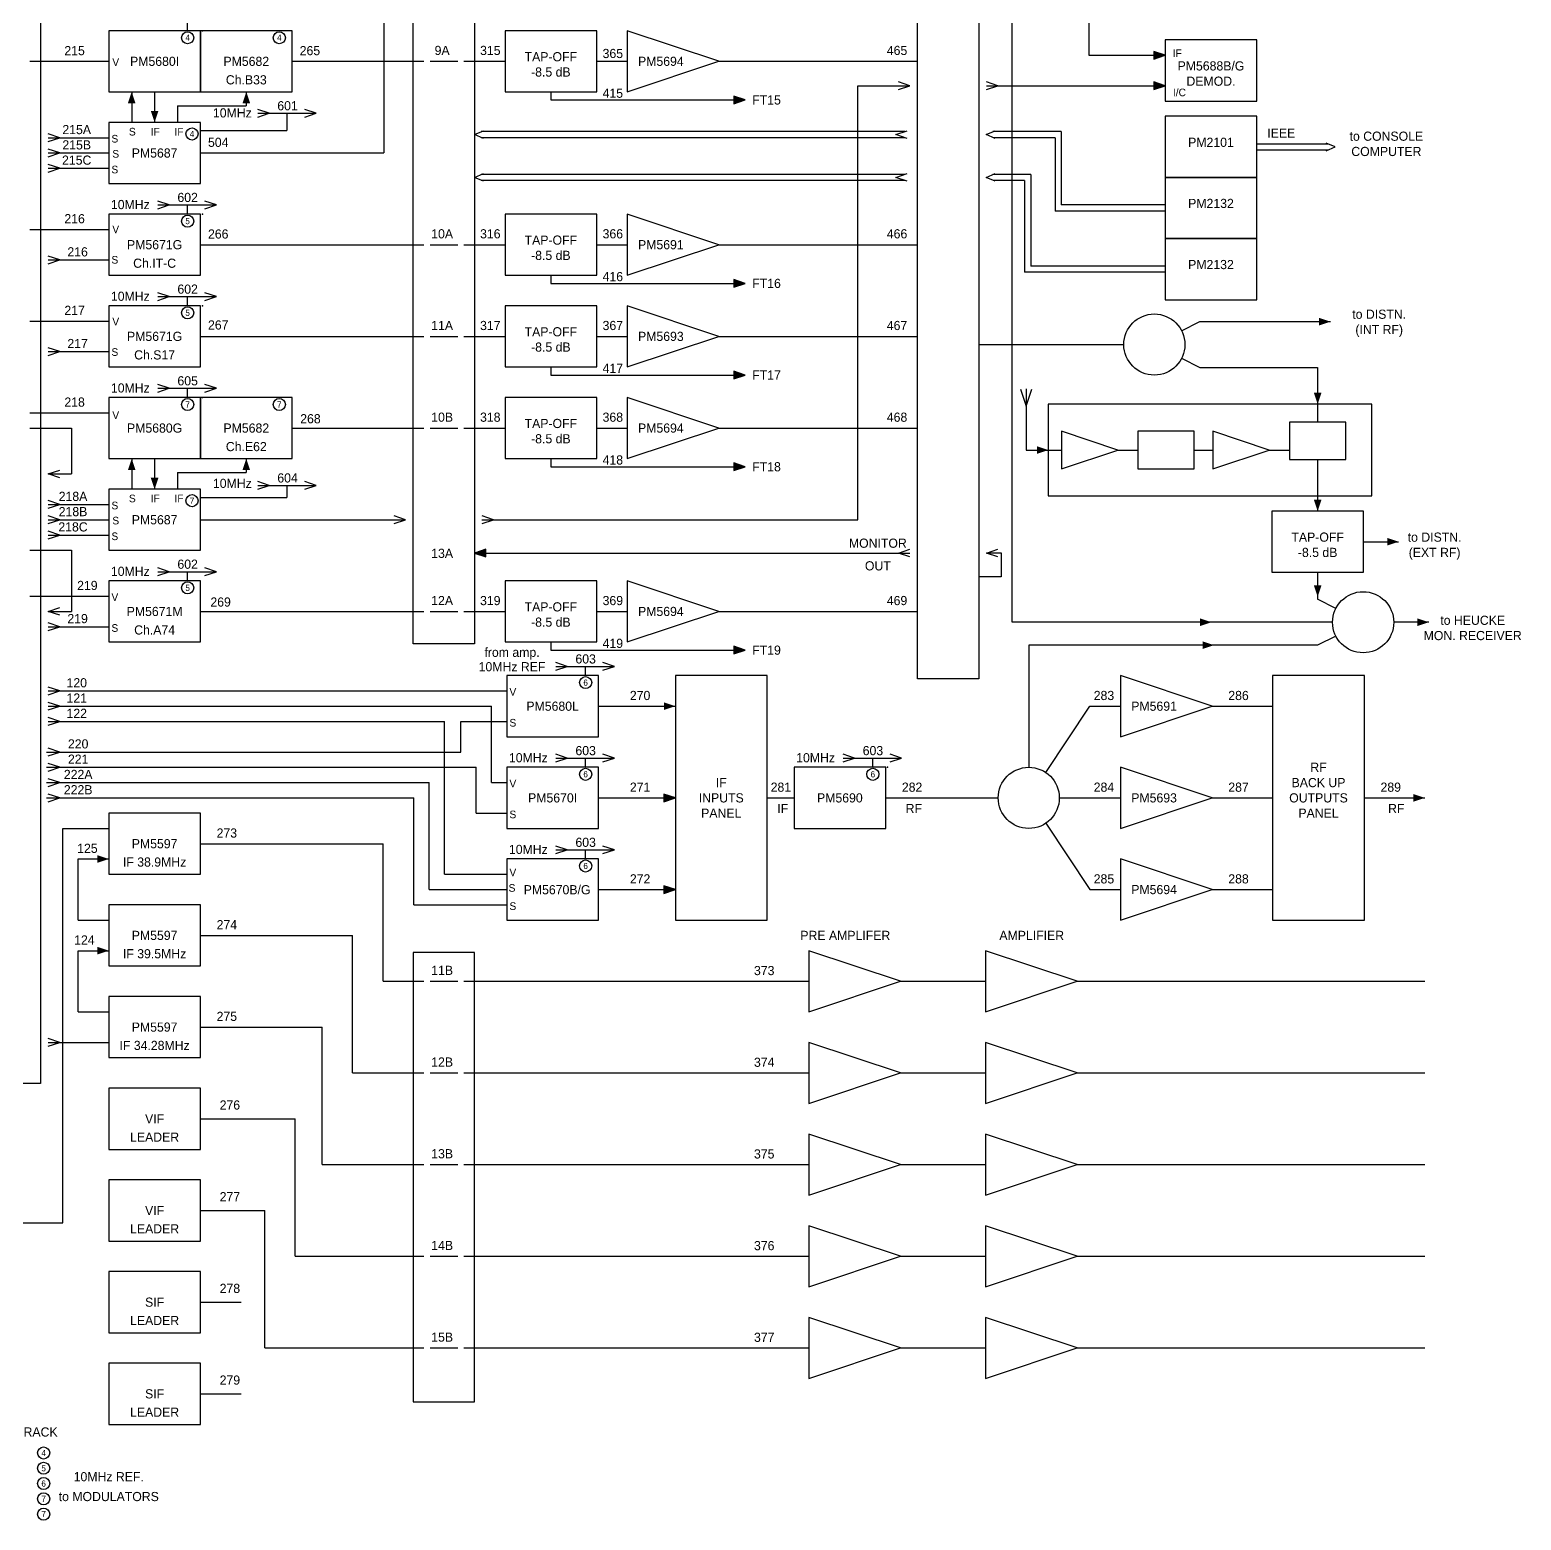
# Model space of a CAD drawing. Extents: x 20 to 823, y 22 to 1154.
# Drawn here: x 334.9 to 822.9, y 22.3 to 510 of the extents above; entities that cross this region are included whole.
import ezdxf
from ezdxf.enums import TextEntityAlignment as Align

# ---------------------------------------------------------------- set-up
doc = ezdxf.new("R2010")
doc.units = 0
for name, color, linetype in [('BLOKKE', 6, 'CONTINUOUS'), ('KABEL-NUMMER', 4, 'CONTINUOUS'), ('TEKST', 7, 'CONTINUOUS'), ('WIRING', 5, 'CONTINUOUS')]:
    doc.layers.add(name, color=color, linetype=linetype)

msp = doc.modelspace()

# ---------------------------------------------------------------- linework, layer by layer
at = {"layer": 'BLOKKE', "color": 0}
for points in [[(318.42, 1114.18), (338.42, 1114.18), (338.42, 165.16), (318.42, 165.16)], [(460.42, 1115.3), (480.42, 1115.3), (480.42, 309.06), (460.42, 309.06)], [(625.42, 1115.3), (645.42, 1115.3), (645.42, 297.66), (625.42, 297.66)], [(360.77, 489.66), (390.77, 489.66), (390.77, 509.66), (360.77, 509.66)], [(390.77, 489.66), (420.77, 489.66), (420.77, 509.66), (390.77, 509.66)], [(490.42, 489.66), (520.42, 489.66), (520.42, 509.66), (490.42, 509.66)], [(530.42, 509.66), (530.42, 489.66), (560.42, 499.66)], [(706.42, 486.66), (736.42, 486.66), (736.42, 506.66), (706.42, 506.66)], [(360.77, 459.66), (390.77, 459.66), (390.77, 479.66), (360.77, 479.66)], [(706.42, 461.66), (736.42, 461.66), (736.42, 481.66), (706.42, 481.66)], [(706.42, 441.66), (736.42, 441.66), (736.42, 461.66), (706.42, 461.66)], [(360.77, 429.66), (390.77, 429.66), (390.77, 449.66), (360.77, 449.66)], [(490.42, 429.66), (520.42, 429.66), (520.42, 449.66), (490.42, 449.66)], [(530.42, 449.66), (530.42, 429.66), (560.42, 439.66)], [(706.42, 421.66), (736.42, 421.66), (736.42, 441.66), (706.42, 441.66)], [(360.77, 399.66), (390.77, 399.66), (390.77, 419.66), (360.77, 419.66)], [(490.42, 399.66), (520.42, 399.66), (520.42, 419.66), (490.42, 419.66)], [(530.42, 419.66), (530.42, 399.66), (560.42, 409.66)], [(360.77, 369.66), (390.77, 369.66), (390.77, 389.66), (360.77, 389.66)], [(390.77, 369.66), (420.77, 369.66), (420.77, 389.66), (390.77, 389.66)], [(490.42, 369.66), (520.42, 369.66), (520.42, 389.66), (490.42, 389.66)], [(530.42, 389.66), (530.42, 369.66), (560.42, 379.66)], [(668.19, 387.47), (668.19, 357.47), (774, 357.47), (774, 387.47)], [(747.11, 369.32), (765.54, 369.32), (765.54, 381.61), (747.11, 381.61)], [(672.47, 378.61), (672.47, 366.32), (690.9, 372.47)], [(697.51, 366.32), (715.93, 366.32), (715.93, 378.61), (697.51, 378.61)], [(722.08, 378.61), (722.08, 366.32), (740.5, 372.47)], [(360.77, 339.66), (390.77, 339.66), (390.77, 359.66), (360.77, 359.66)], [(741.32, 332.47), (771.32, 332.47), (771.32, 352.47), (741.32, 352.47)], [(360.77, 309.66), (390.77, 309.66), (390.77, 329.66), (360.77, 329.66)], [(490.42, 309.66), (520.42, 309.66), (520.42, 329.66), (490.42, 329.66)], [(530.42, 329.66), (530.42, 309.66), (560.42, 319.66)], [(491, 278.66), (521, 278.66), (521, 298.66), (491, 298.66)], [(546.18, 218.66), (576.18, 218.66), (576.18, 298.66), (546.18, 298.66)], [(691.8, 298.66), (691.8, 278.66), (721.8, 288.66)], [(741.6, 218.66), (771.6, 218.66), (771.6, 298.66), (741.6, 298.66)], [(491, 248.66), (521, 248.66), (521, 268.66), (491, 268.66)], [(584.99, 248.66), (614.99, 248.66), (614.99, 268.66), (584.99, 268.66)], [(691.8, 268.66), (691.8, 248.66), (721.8, 258.66)], [(360.77, 233.66), (390.77, 233.66), (390.77, 253.66), (360.77, 253.66)], [(491, 218.66), (521, 218.66), (521, 238.66), (491, 238.66)], [(691.8, 238.66), (691.8, 218.66), (721.8, 228.66)], [(360.77, 203.66), (390.77, 203.66), (390.77, 223.66), (360.77, 223.66)], [(460.42, 61.06), (480.42, 61.06), (480.42, 208.06), (460.42, 208.06)], [(589.8, 208.66), (589.8, 188.66), (619.8, 198.66)], [(647.6, 208.66), (647.6, 188.66), (677.6, 198.66)], [(360.77, 173.66), (390.77, 173.66), (390.77, 193.66), (360.77, 193.66)], [(589.8, 178.66), (589.8, 158.66), (619.8, 168.66)], [(647.6, 178.66), (647.6, 158.66), (677.6, 168.66)], [(360.77, 143.66), (390.77, 143.66), (390.77, 163.66), (360.77, 163.66)], [(589.8, 148.66), (589.8, 128.66), (619.8, 138.66)], [(647.6, 148.66), (647.6, 128.66), (677.6, 138.66)], [(360.77, 113.66), (390.77, 113.66), (390.77, 133.66), (360.77, 133.66)], [(589.8, 118.66), (589.8, 98.66), (619.8, 108.66)], [(647.6, 118.66), (647.6, 98.66), (677.6, 108.66)], [(360.77, 83.66), (390.77, 83.66), (390.77, 103.66), (360.77, 103.66)], [(589.8, 88.66), (589.8, 68.66), (619.8, 78.66)], [(647.6, 88.66), (647.6, 68.66), (677.6, 78.66)], [(360.77, 53.66), (390.77, 53.66), (390.77, 73.66), (360.77, 73.66)]]:
    msp.add_lwpolyline(points, close=True, dxfattribs=at)
for centre in [(702.89, 406.98), (771.21, 316.12), (661.8, 258.66)]:
    msp.add_circle(centre, 10, dxfattribs=at)
msp.add_point((615.62, 268.66), dxfattribs=at)
at = {"layer": 'WIRING', "color": 0}
for p, q in [((656.42, 316.12), (656.42, 1057.66)), ((622.88, 491.66), (619.13, 492.91)), ((651.71, 491.66), (647.96, 492.91)), ((619.13, 490.41), (622.88, 491.66)), ((647.96, 490.41), (651.71, 491.66)), ((413.25, 482.66), (409.5, 483.91)), ((428.66, 482.66), (424.91, 483.91)), ((409.5, 481.41), (413.25, 482.66)), ((424.91, 481.41), (428.66, 482.66)), ((344.71, 474.66), (340.96, 475.91)), ((340.96, 473.41), (344.71, 474.66)), ((480.42, 475.66), (483.38, 476.91)), ((483.38, 474.41), (480.42, 475.66)), ((618.29, 475.66), (622.04, 476.91)), ((622.04, 474.41), (618.29, 475.66)), ((647.88, 475.66), (650.84, 476.91)), ((650.84, 474.41), (647.88, 475.66)), ((344.71, 469.66), (340.96, 470.91)), ((340.96, 468.41), (344.71, 469.66)), ((762.08, 471.67), (759.12, 472.92)), ((759.12, 470.42), (762.08, 471.67)), ((344.71, 464.66), (340.96, 465.91)), ((340.96, 463.41), (344.71, 464.66)), ((480.42, 461.66), (483.38, 462.91)), ((483.38, 460.41), (480.42, 461.66)), ((618.29, 461.66), (622.04, 462.91)), ((622.04, 460.41), (618.29, 461.66)), ((647.88, 461.66), (650.84, 462.91)), ((650.84, 460.41), (647.88, 461.66)), ((380.56, 452.66), (376.81, 453.91)), ((395.97, 452.66), (392.22, 453.91)), ((376.81, 451.41), (380.56, 452.66)), ((392.22, 451.41), (395.97, 452.66)), ((344.71, 434.66), (340.96, 435.91)), ((340.96, 433.41), (344.71, 434.66)), ((380.56, 422.66), (376.81, 423.91)), ((376.81, 421.41), (380.56, 422.66)), ((395.97, 422.66), (392.22, 423.91)), ((392.22, 421.41), (395.97, 422.66)), ((344.71, 404.66), (340.96, 405.91)), ((340.96, 403.41), (344.71, 404.66)), ((380.56, 392.66), (376.81, 393.91)), ((376.81, 391.41), (380.56, 392.66)), ((395.97, 392.66), (392.22, 393.91)), ((392.22, 391.41), (395.97, 392.66)), ((659.09, 392.41), (660.97, 386.78)), ((660.97, 386.78), (662.84, 392.41)), ((340.96, 364.66), (344.71, 365.91)), ((344.71, 363.41), (340.96, 364.66)), ((413.25, 360.89), (409.5, 362.14)), ((428.66, 360.89), (424.91, 362.14)), ((409.5, 359.64), (413.25, 360.89)), ((424.91, 359.64), (428.66, 360.89)), ((344.71, 354.66), (340.96, 355.91)), ((340.96, 353.41), (344.71, 354.66)), ((344.71, 349.66), (340.96, 350.91)), ((340.96, 348.41), (344.71, 349.66)), ((457.88, 349.66), (454.13, 350.91)), ((454.13, 348.41), (457.88, 349.66)), ((486.71, 349.66), (482.96, 350.91)), ((482.96, 348.41), (486.71, 349.66)), ((344.71, 344.66), (340.96, 345.91)), ((340.96, 343.41), (344.71, 344.66)), ((619.13, 338.75), (622.88, 340)), ((622.88, 337.5), (619.13, 338.75)), ((647.96, 338.75), (651.71, 340)), ((651.71, 337.5), (647.96, 338.75)), ((380.56, 332.66), (376.81, 333.91)), ((376.81, 331.41), (380.56, 332.66)), ((395.97, 332.66), (392.22, 333.91)), ((392.22, 331.41), (395.97, 332.66)), ((340.96, 319.66), (344.71, 320.91)), ((344.71, 318.41), (340.96, 319.66)), ((344.71, 314.66), (340.96, 315.91)), ((340.96, 313.41), (344.71, 314.66)), ((510.8, 301.66), (507.05, 302.91)), ((526.2, 301.66), (522.45, 302.91)), ((507.05, 300.41), (510.8, 301.66)), ((522.45, 300.41), (526.2, 301.66)), ((344.71, 293.66), (340.96, 294.91)), ((340.96, 292.41), (344.71, 293.66)), ((344.71, 288.66), (340.96, 289.91)), ((340.96, 287.41), (344.71, 288.66)), ((344.71, 283.66), (340.96, 284.91)), ((340.96, 282.41), (344.71, 283.66)), ((344.71, 273.66), (340.96, 274.91)), ((340.96, 272.41), (344.71, 273.66)), ((344.71, 268.66), (340.96, 269.91)), ((340.96, 267.41), (344.71, 268.66)), ((510.8, 271.66), (507.05, 272.91)), ((507.05, 270.41), (510.8, 271.66)), ((526.2, 271.66), (522.45, 272.91)), ((522.45, 270.41), (526.2, 271.66)), ((604.79, 271.66), (601.04, 272.91)), ((601.04, 270.41), (604.79, 271.66)), ((620.2, 271.66), (616.45, 272.91)), ((616.45, 270.41), (620.2, 271.66)), ((344.71, 263.66), (340.96, 264.91)), ((340.96, 262.41), (344.71, 263.66)), ((344.71, 258.66), (340.96, 259.91)), ((340.96, 257.41), (344.71, 258.66)), ((510.8, 241.66), (507.05, 242.91)), ((507.05, 240.41), (510.8, 241.66)), ((526.2, 241.66), (522.45, 242.91)), ((522.45, 240.41), (526.2, 241.66)), ((344.71, 178.66), (340.96, 179.91)), ((340.96, 177.41), (344.71, 178.66))]:
    msp.add_line(p, q, dxfattribs=at)
for points in [[(450.77, 639.66), (450.77, 469.66)], [(386.39, 512.66), (386.39, 509.66)], [(681.42, 516.66), (681.42, 501.66), (706.42, 501.66)], [(334.96, 499.66), (360.77, 499.66)], [(420.77, 499.66), (463.88, 499.66)], [(465.88, 499.66), (474.96, 499.66)], [(476.96, 499.66), (490.42, 499.66)], [(520.42, 499.66), (530.42, 499.66)], [(560.42, 499.66), (625.42, 499.66)], [(368.27, 489.66), (368.27, 479.66)], [(375.77, 489.66), (375.77, 479.66)], [(405.77, 489.66), (405.77, 485.12)], [(505.42, 489.66), (505.42, 487), (569, 487)], [(605.89, 491.66), (622.88, 491.66)], [(605.89, 349.66), (605.89, 491.66)], [(647.96, 491.66), (706.42, 491.66)], [(383.27, 485.12), (383.27, 479.66)], [(383.27, 485.12), (405.77, 485.12)], [(409.5, 482.66), (428.66, 482.66)], [(419.08, 482.66), (419.08, 476.97)], [(340.96, 474.66), (360.77, 474.66)], [(390.77, 476.97), (419.08, 476.97)], [(621.25, 476.64), (482.59, 476.64)], [(621.33, 474.64), (482.67, 474.64)], [(672.43, 476.64), (650.05, 476.64)], [(670.43, 474.64), (650.13, 474.64)], [(670.43, 474.64), (670.43, 450.66)], [(672.43, 476.64), (672.43, 452.66)], [(340.96, 469.66), (360.77, 469.66)], [(390.77, 469.66), (450.77, 469.66)], [(736.42, 472.66), (759.91, 472.66)], [(736.42, 470.66), (759.83, 470.66)], [(340.96, 464.66), (360.77, 464.66)], [(621.25, 462.64), (482.59, 462.64)], [(621.33, 460.64), (482.67, 460.64)], [(661.88, 462.64), (650.05, 462.64)], [(660.43, 460.64), (650.13, 460.64)], [(662.43, 462.66), (659.45, 462.66)], [(660.43, 460.66), (659.52, 460.66)], [(660.43, 462.66), (660.43, 462.64)], [(660.43, 460.66), (660.43, 430.64)], [(662.43, 462.66), (662.43, 432.64)], [(376.81, 452.66), (395.97, 452.66)], [(386.39, 452.66), (386.39, 449.66)], [(706.42, 450.66), (670.43, 450.66)], [(706.42, 452.66), (672.43, 452.66)], [(334.96, 444.66), (360.77, 444.66)], [(390.77, 439.66), (463.88, 439.66)], [(465.88, 439.66), (474.96, 439.66)], [(476.96, 439.66), (490.42, 439.66)], [(520.42, 439.66), (530.42, 439.66)], [(560.42, 439.66), (625.42, 439.66)], [(340.96, 434.66), (360.77, 434.66)], [(505.42, 429.66), (505.42, 427), (569, 427)], [(706.42, 430.64), (660.43, 430.64)], [(706.42, 432.64), (662.43, 432.64)], [(376.81, 422.66), (395.97, 422.66)], [(386.39, 422.66), (386.39, 419.66)], [(334.96, 414.66), (360.77, 414.66)], [(711.82, 411.48), (717.77, 414.48)], [(717.77, 414.48), (760.51, 414.48)], [(390.77, 409.66), (463.88, 409.66)], [(465.88, 409.66), (474.96, 409.66)], [(476.96, 409.66), (490.42, 409.66)], [(520.42, 409.66), (530.42, 409.66)], [(560.42, 409.66), (625.42, 409.66)], [(645.42, 406.98), (692.89, 406.98)], [(340.96, 404.66), (360.77, 404.66)], [(711.82, 402.48), (717.77, 399.48)], [(505.42, 399.66), (505.42, 397), (569, 397)], [(717.77, 399.48), (756.32, 399.48)], [(756.32, 399.48), (756.32, 381.61)], [(376.81, 392.66), (395.97, 392.66)], [(386.39, 392.66), (386.39, 389.66)], [(660.97, 392.48), (660.97, 372.47)], [(334.96, 384.66), (360.77, 384.66)], [(334.96, 379.66), (348.61, 379.66)], [(348.61, 379.66), (348.61, 364.66)], [(420.77, 379.66), (463.88, 379.66)], [(465.88, 379.66), (474.96, 379.66)], [(476.96, 379.66), (490.42, 379.66)], [(520.42, 379.66), (530.42, 379.66)], [(560.42, 379.66), (625.42, 379.66)], [(660.97, 372.47), (672.47, 372.47)], [(690.9, 372.47), (697.51, 372.47)], [(715.93, 372.47), (722.08, 372.47)], [(740.5, 372.47), (747.11, 372.47)], [(368.27, 369.66), (368.27, 359.66)], [(375.77, 369.66), (375.77, 359.66)], [(405.77, 369.66), (405.77, 365.12)], [(505.42, 369.66), (505.42, 367), (569, 367)], [(756.32, 369.32), (756.32, 352.47)], [(340.96, 364.66), (348.61, 364.66)], [(383.27, 365.12), (405.77, 365.12)], [(383.27, 365.12), (383.27, 359.66)], [(390.77, 356.97), (419.08, 356.97)], [(409.5, 360.89), (428.66, 360.89)], [(419.08, 360.89), (419.08, 356.97)], [(340.96, 354.66), (360.77, 354.66)], [(340.96, 349.66), (360.77, 349.66)], [(390.77, 349.66), (457.88, 349.66)], [(482.88, 349.66), (605.89, 349.66)], [(340.96, 344.66), (360.77, 344.66)], [(771.32, 342.47), (782.83, 342.47)], [(334.96, 339.66), (348.61, 339.66)], [(348.61, 339.66), (348.61, 319.66)], [(480.42, 338.75), (622.88, 338.75)], [(652.83, 338.75), (647.96, 338.75)], [(652.75, 338.75), (652.75, 331.01)], [(376.81, 332.66), (395.97, 332.66)], [(386.39, 332.66), (386.39, 329.66)], [(756.32, 332.47), (756.32, 323.62)], [(652.75, 331.01), (645.42, 331.01)], [(334.96, 324.66), (360.77, 324.66)], [(762.28, 320.62), (756.32, 323.62)], [(340.96, 319.66), (348.61, 319.66)], [(390.77, 319.66), (463.88, 319.66)], [(465.88, 319.66), (474.96, 319.66)], [(476.96, 319.66), (490.42, 319.66)], [(520.42, 319.66), (530.42, 319.66)], [(560.42, 319.66), (625.42, 319.66)], [(340.96, 314.66), (360.77, 314.66)], [(761.21, 316.12), (656.42, 316.12)], [(792.71, 316.12), (781.21, 316.12)], [(505.42, 309.66), (505.42, 307), (569, 307)], [(661.8, 308.62), (661.8, 268.66)], [(756.32, 308.62), (661.8, 308.62)], [(762.28, 311.62), (756.32, 308.62)], [(507.05, 301.66), (526.2, 301.66)], [(516.62, 301.66), (516.62, 298.66)], [(340.96, 293.66), (450.57, 293.66)], [(450.57, 293.66), (491, 293.66)], [(340.96, 288.66), (486, 288.66)], [(486, 263.66), (486, 288.66)], [(521, 288.66), (546.18, 288.66)], [(667.34, 266.98), (681.8, 288.66)], [(681.8, 288.66), (691.8, 288.66)], [(721.8, 288.66), (741.6, 288.66)], [(340.96, 283.66), (470.57, 283.66)], [(470.57, 233.66), (470.57, 283.66)], [(476, 283.66), (491, 283.66)], [(476, 273.66), (476, 283.66)], [(340.42, 273.66), (476, 273.66)], [(340.42, 268.66), (481, 268.66)], [(481, 253.66), (481, 268.66)], [(507.05, 271.66), (526.2, 271.66)], [(516.62, 271.66), (516.62, 268.66)], [(601.04, 271.66), (620.2, 271.66)], [(610.62, 271.66), (610.62, 268.66)], [(340.42, 263.66), (465.57, 263.66)], [(465.57, 228.66), (465.57, 263.66)], [(486, 263.66), (491, 263.66)], [(340.42, 258.66), (460.57, 258.66)], [(460.57, 223.66), (460.57, 258.66)], [(521, 258.66), (546.18, 258.66)], [(576.18, 258.66), (584.99, 258.66)], [(614.99, 258.66), (651.8, 258.66)], [(671.8, 258.66), (691.8, 258.66)], [(721.8, 258.66), (741.6, 258.66)], [(771.6, 258.66), (791.41, 258.66)], [(481, 253.66), (491, 253.66)], [(667.34, 250.34), (681.8, 228.66)], [(345.77, 248.66), (360.77, 248.66)], [(345.77, 119.66), (345.77, 248.66)], [(390.77, 243.66), (450.57, 243.66)], [(450.57, 198.66), (450.57, 243.66)], [(507.05, 241.66), (526.2, 241.66)], [(516.62, 241.66), (516.62, 238.66)], [(350.77, 238.66), (360.77, 238.66)], [(350.77, 218.66), (350.77, 238.66)], [(470.57, 233.66), (491, 233.66)], [(465.57, 228.66), (491, 228.66)], [(521, 228.66), (546.18, 228.66)], [(681.8, 228.66), (691.8, 228.66)], [(721.8, 228.66), (741.6, 228.66)], [(460.57, 223.66), (491, 223.66)], [(350.77, 218.66), (360.77, 218.66)], [(390.77, 213.66), (440.57, 213.66)], [(440.57, 168.66), (440.57, 213.66)], [(350.77, 188.66), (350.77, 208.66)], [(350.77, 208.66), (360.77, 208.66)], [(450.57, 198.66), (463.88, 198.66)], [(465.88, 198.66), (474.96, 198.66)], [(476.96, 198.66), (589.8, 198.66)], [(619.8, 198.66), (647.6, 198.66)], [(677.6, 198.66), (791.41, 198.66)], [(350.77, 188.66), (360.77, 188.66)], [(390.77, 183.66), (430.57, 183.66)], [(430.57, 138.66), (430.57, 183.66)], [(340.96, 178.66), (360.77, 178.66)], [(440.57, 168.66), (463.88, 168.66)], [(465.88, 168.66), (474.96, 168.66)], [(476.96, 168.66), (589.8, 168.66)], [(619.8, 168.66), (647.6, 168.66)], [(677.6, 168.66), (791.41, 168.66)], [(390.77, 153.66), (421.8, 153.66)], [(421.8, 108.66), (421.8, 153.66)], [(430.57, 138.66), (463.88, 138.66)], [(465.88, 138.66), (474.96, 138.66)], [(476.96, 138.66), (589.8, 138.66)], [(619.8, 138.66), (647.6, 138.66)], [(677.6, 138.66), (791.41, 138.66)], [(390.77, 123.66), (411.8, 123.66)], [(411.8, 78.66), (411.8, 123.66)], [(152.83, 119.66), (345.77, 119.66)], [(421.8, 108.66), (463.88, 108.66)], [(465.88, 108.66), (474.96, 108.66)], [(476.96, 108.66), (589.8, 108.66)], [(619.8, 108.66), (647.6, 108.66)], [(677.6, 108.66), (791.41, 108.66)], [(390.77, 93.66), (404.13, 93.66)], [(411.8, 78.66), (463.88, 78.66)], [(465.88, 78.66), (474.96, 78.66)], [(476.96, 78.66), (589.8, 78.66)], [(619.8, 78.66), (647.6, 78.66)], [(677.6, 78.66), (791.41, 78.66)], [(390.77, 63.66), (404.13, 63.66)]]:
    msp.add_lwpolyline(points, dxfattribs=at)
for points in [[(702.67, 502.91), (702.67, 500.41), (706.42, 501.66)], [(702.67, 502.91), (702.67, 500.41), (706.42, 501.66)], [(702.67, 492.91), (702.67, 490.41), (706.42, 491.66)], [(702.67, 492.91), (702.67, 490.41), (706.42, 491.66)], [(565.25, 488.25), (565.25, 485.75), (569, 487)], [(565.25, 488.25), (565.25, 485.75), (569, 487)], [(565.25, 428.25), (565.25, 425.75), (569, 427)], [(565.25, 428.25), (565.25, 425.75), (569, 427)], [(565.25, 398.25), (565.25, 395.75), (569, 397)], [(565.25, 398.25), (565.25, 395.75), (569, 397)], [(565.25, 368.25), (565.25, 365.75), (569, 367)], [(565.25, 368.25), (565.25, 365.75), (569, 367)], [(484.17, 337.5), (484.17, 340), (480.42, 338.75)], [(484.17, 337.5), (484.17, 340), (480.42, 338.75)], [(565.25, 308.25), (565.25, 305.75), (569, 307)], [(542.43, 259.91), (542.43, 257.41), (546.18, 258.66)], [(542.43, 229.91), (542.43, 227.41), (546.18, 228.66)]]:
    msp.add_lwpolyline(points, close=True, dxfattribs=at)
for centre in [(386.57, 507.37), (416.57, 507.37), (388.01, 475.89), (386.57, 447.37), (386.57, 417.37), (386.57, 387.37), (416.57, 387.37), (388.01, 355.89), (386.57, 327.37), (516.8, 296.37), (516.8, 266.37), (610.79, 266.37), (516.8, 236.37), (339.46, 44.31), (339.46, 39.31), (339.46, 34.31), (339.46, 29.31), (339.46, 24.31)]:
    msp.add_circle(centre, 1.98, dxfattribs=at)
for p in [(391.39, 509.66), (391.39, 449.66), (391.39, 419.66), (391.39, 389.66)]:
    msp.add_point(p, dxfattribs=at)
for points in [[(702.67, 500.41), (706.42, 501.66), (702.67, 502.91), (702.67, 500.41)], [(702.67, 502.91), (706.42, 501.66), (702.67, 501.66), (702.67, 500.41)], [(702.67, 490.41), (706.42, 491.66), (702.67, 492.91), (702.67, 490.41)], [(702.67, 492.91), (706.42, 491.66), (702.67, 491.66), (702.67, 490.41)], [(367.02, 485.91), (368.27, 489.66), (368.27, 485.91), (369.52, 485.91)], [(404.52, 485.91), (405.77, 489.66), (405.77, 485.91), (407.02, 485.91)], [(565.25, 485.75), (569, 487), (565.25, 488.25), (565.25, 485.75)], [(565.25, 488.25), (569, 487), (565.25, 487), (565.25, 485.75)], [(377.02, 483.41), (375.77, 479.66), (375.77, 483.41), (374.52, 483.41)], [(565.25, 425.75), (569, 427), (565.25, 428.25), (565.25, 425.75)], [(565.25, 428.25), (569, 427), (565.25, 427), (565.25, 425.75)], [(756.76, 415.73), (760.51, 414.48), (756.76, 414.48), (756.76, 413.23)], [(565.25, 395.75), (569, 397), (565.25, 398.25), (565.25, 395.75)], [(565.25, 398.25), (569, 397), (565.25, 397), (565.25, 395.75)], [(757.57, 391.22), (756.32, 387.47), (756.32, 391.22), (755.07, 391.22)], [(664.44, 373.72), (668.19, 372.47), (664.44, 372.47), (664.44, 371.22)], [(367.02, 365.91), (368.27, 369.66), (368.27, 365.91), (369.52, 365.91)], [(404.52, 365.91), (405.77, 369.66), (405.77, 365.91), (407.02, 365.91)], [(565.25, 368.25), (569, 367), (565.25, 367), (565.25, 365.75)], [(565.25, 365.75), (569, 367), (565.25, 368.25), (565.25, 365.75)], [(377.02, 363.41), (375.77, 359.66), (375.77, 363.41), (374.52, 363.41)], [(757.57, 356.22), (756.32, 352.47), (756.32, 356.22), (755.07, 356.22)], [(779.08, 343.72), (782.83, 342.47), (779.08, 342.47), (779.08, 341.22)], [(484.17, 340), (480.42, 338.75), (484.17, 337.5), (484.17, 340)], [(484.17, 337.5), (480.42, 338.75), (484.17, 338.75), (484.17, 340)], [(757.57, 328.19), (756.32, 324.44), (756.32, 328.19), (755.07, 328.19)], [(717.85, 317.37), (721.6, 316.12), (717.85, 316.12), (717.85, 314.87)], [(788.96, 317.37), (792.71, 316.12), (788.96, 316.12), (788.96, 314.87)], [(565.25, 308.25), (569, 307), (565.25, 307), (565.25, 305.75)], [(565.25, 305.75), (569, 307), (565.25, 308.25), (565.25, 305.75)], [(718.7, 309.87), (722.45, 308.62), (718.7, 308.62), (718.7, 307.37)], [(542.43, 289.91), (546.18, 288.66), (542.43, 288.66), (542.43, 287.41)], [(542.43, 257.41), (546.18, 258.66), (542.43, 259.91), (542.43, 257.41)], [(542.43, 259.91), (546.18, 258.66), (542.43, 258.66), (542.43, 257.41)], [(787.66, 259.91), (791.41, 258.66), (787.66, 258.66), (787.66, 257.41)], [(357.02, 239.91), (360.77, 238.66), (357.02, 238.66), (357.02, 237.41)], [(542.43, 227.41), (546.18, 228.66), (542.43, 229.91), (542.43, 227.41)], [(542.43, 229.91), (546.18, 228.66), (542.43, 228.66), (542.43, 227.41)], [(357.02, 209.91), (360.77, 208.66), (357.02, 208.66), (357.02, 207.41)]]:
    msp.add_solid(points, dxfattribs=at)

# ---------------------------------------------------------------- texts
at = {"layer": 'KABEL-NUMMER', "color": 0}
for s, height, p in [('4', 2, (386.57, 506.37)), ('4', 2, (416.57, 506.37)), ('215', 3, (349.59, 501.66)), ('265', 3, (426.59, 501.66)), ('9A', 3, (469.85, 501.72)), ('315', 3, (485.61, 501.72)), ('365', 3, (525.7, 500.72)), ('465', 3, (618.7, 501.72)), ('IF', 2.5, (710.38, 501.05)), ('V', 2.5, (363.05, 498.13)), ('415', 3, (525.7, 487.72)), ('I/C', 2.5, (711.1, 488.22)), ('10MHz', 3, (401.21, 481.29)), ('601', 3, (419.27, 483.62)), ('215A', 3, (350.28, 475.82)), ('215B', 3, (350.28, 470.82)), ('S', 2.5, (362.76, 473.08)), ('S', 2.5, (368.48, 475.38)), ('IF', 2.5, (375.97, 475.38)), ('IF', 2.5, (383.76, 475.38)), ('4', 2, (388.01, 474.89)), ('504', 3, (396.59, 471.66)), ('215C', 3, (350.28, 465.82)), ('S', 2.5, (363.05, 468.13)), ('S', 2.5, (362.76, 462.99)), ('10MHz', 3, (367.83, 451.29)), ('602', 3, (386.58, 453.62)), ('216', 3, (349.59, 446.66)), ('V', 2.5, (363.05, 443.42)), ('5', 2, (386.57, 446.37)), ('266', 3, (396.59, 441.66)), ('10A', 3, (469.85, 441.72)), ('316', 3, (485.61, 441.72)), ('366', 3, (525.7, 441.72)), ('466', 3, (618.7, 441.72)), ('216', 3, (350.58, 435.82)), ('S', 2.5, (362.76, 433.47)), ('416', 3, (525.7, 427.72)), ('602', 3, (386.58, 423.62)), ('217', 3, (349.59, 416.66)), ('10MHz', 3, (367.83, 421.29)), ('V', 2.5, (363.05, 413.23)), ('5', 2, (386.57, 416.37)), ('267', 3, (396.59, 411.9)), ('11A', 3, (469.85, 411.72)), ('317', 3, (485.61, 411.72)), ('367', 3, (525.7, 411.72)), ('467', 3, (618.7, 411.72)), ('217', 3, (350.58, 405.82)), ('S', 2.5, (362.76, 403.28)), ('417', 3, (525.7, 397.72)), ('605', 3, (386.58, 393.62)), ('10MHz', 3, (367.83, 391.29)), ('218', 3, (349.59, 386.66)), ('7', 2, (386.57, 386.37)), ('7', 2, (416.57, 386.37)), ('V', 2.5, (363.05, 382.62)), ('268', 3, (426.76, 381.21)), ('10B', 3, (469.85, 381.72)), ('318', 3, (485.61, 381.72)), ('368', 3, (525.7, 381.72)), ('468', 3, (618.7, 381.72)), ('418', 3, (525.7, 367.72)), ('10MHz', 3, (401.21, 360.07)), ('604', 3, (419.27, 361.85)), ('218A', 3, (349.07, 355.82)), ('S', 2.5, (368.48, 355.38)), ('IF', 2.5, (375.97, 355.38)), ('IF', 2.5, (383.76, 355.38)), ('7', 2, (388.01, 354.89)), ('218B', 3, (349.07, 350.82)), ('S', 2.5, (362.76, 353.08)), ('218C', 3, (349.07, 345.82)), ('S', 2.5, (363.05, 348.13)), ('S', 2.5, (362.76, 342.99)), ('MONITOR', 3, (612.42, 340.49)), ('13A', 3, (469.85, 337.18)), ('10MHz', 3, (367.83, 331.29)), ('602', 3, (386.58, 333.62)), ('OUT', 3, (612.42, 333.08)), ('219', 3, (353.77, 326.66)), ('5', 2, (386.57, 326.37)), ('V', 2.5, (362.76, 323.08)), ('269', 3, (397.37, 321.23)), ('12A', 3, (469.85, 321.72)), ('319', 3, (485.61, 321.72)), ('369', 3, (525.7, 321.72)), ('469', 3, (618.7, 321.72)), ('219', 3, (350.58, 315.82)), ('S', 2.5, (362.76, 312.99)), ('from amp.', 3, (492.72, 304.79)), ('419', 3, (525.7, 307.72)), ('10MHz REF', 3, (492.72, 300.07)), ('603', 3, (516.81, 302.62)), ('120', 3, (350.3, 294.82)), ('121', 3, (350.3, 289.82)), ('V', 2.5, (492.99, 292.08)), ('6', 2, (516.8, 295.37)), ('270', 3, (534.63, 290.66)), ('283', 3, (686.4, 290.66)), ('286', 3, (730.43, 290.66)), ('122', 3, (350.3, 284.82)), ('S', 2.5, (492.99, 281.99)), ('220', 3, (350.76, 274.82)), ('10MHz', 3, (498.06, 270.29)), ('603', 3, (516.81, 272.62)), ('10MHz', 3, (592.05, 270.29)), ('603', 3, (610.81, 272.62)), ('221', 3, (350.76, 269.82)), ('222A', 3, (350.76, 264.82)), ('V', 2.5, (492.99, 262.08)), ('6', 2, (516.8, 265.37)), ('271', 3, (534.63, 260.66)), ('281', 3, (580.69, 260.66)), ('6', 2, (610.79, 265.37)), ('282', 3, (623.62, 260.66)), ('284', 3, (686.4, 260.66)), ('287', 3, (730.43, 260.66)), ('289', 3, (780.24, 260.66)), ('222B', 3, (350.76, 259.82)), ('S', 2.5, (492.99, 251.99)), ('273', 3, (399.4, 245.66)), ('603', 3, (516.81, 242.62)), ('125', 3, (353.79, 240.66)), ('10MHz', 3, (498.06, 240.29)), ('V', 2.5, (492.99, 233)), ('6', 2, (516.8, 235.37)), ('S', 2.5, (492.71, 227.94)), ('272', 3, (534.63, 230.66)), ('285', 3, (686.4, 230.66)), ('288', 3, (730.43, 230.66)), ('S', 2.5, (492.99, 221.99)), ('274', 3, (399.4, 215.66)), ('124', 3, (352.79, 210.66)), ('11B', 3, (469.85, 200.72)), ('373', 3, (575.24, 200.66)), ('275', 3, (399.4, 185.66)), ('12B', 3, (469.85, 170.72)), ('374', 3, (575.24, 170.66)), ('276', 3, (400.4, 156.66)), ('13B', 3, (469.85, 140.72)), ('375', 3, (575.24, 140.66)), ('277', 3, (400.4, 126.66)), ('14B', 3, (469.85, 110.72)), ('376', 3, (575.24, 110.66)), ('278', 3, (400.4, 96.66)), ('15B', 3, (469.85, 80.72)), ('377', 3, (575.24, 80.66)), ('279', 3, (400.4, 66.66)), ('RACK', 3, (338.46, 49.68)), ('4', 2, (339.46, 43.31)), ('5', 2, (339.46, 38.31)), ('6', 2, (339.46, 33.31)), ('7', 2, (339.46, 28.31)), ('7', 2, (339.46, 23.31))]:
    msp.add_text(s, height=height, dxfattribs=at).set_placement(p, align=Align.CENTER)
at = {"layer": 'TEKST', "color": 0}
for s, p in [('TAP-OFF', (505.42, 499.66)), ('-8.5 dB', (505.42, 494.66)), ('PM5688B/G', (721.42, 496.66)), ('DEMOD.', (721.42, 491.66)), ('PM2101', (721.42, 471.66)), ('IEEE', (744.42, 474.66)), ('to CONSOLE', (778.81, 473.66)), ('COMPUTER', (778.81, 468.66)), ('PM2132', (721.42, 451.66)), ('TAP-OFF', (505.42, 439.66)), ('-8.5 dB', (505.42, 434.66)), ('PM2132', (721.42, 431.66)), ('to DISTN.', (776.46, 415.41)), ('TAP-OFF', (505.42, 409.66)), ('(INT RF)', (776.46, 410.41)), ('-8.5 dB', (505.42, 404.66)), ('TAP-OFF', (505.42, 379.66)), ('-8.5 dB', (505.42, 374.66)), ('TAP-OFF', (756.32, 342.47)), ('to DISTN.', (794.59, 342.47)), ('-8.5 dB', (756.32, 337.47)), ('(EXT RF)', (794.59, 337.47)), ('TAP-OFF', (505.42, 319.66)), ('-8.5 dB', (505.42, 314.66)), ('to HEUCKE', (807.05, 315.27)), ('MON. RECEIVER', (807.05, 310.27)), ('RF', (756.6, 267.17)), ('IF', (561.18, 262.16)), ('BACK UP', (756.6, 262.16)), ('INPUTS', (561.18, 257.16)), ('OUTPUTS', (756.6, 257.16)), ('PANEL', (561.18, 252.16)), ('IF', (581.3, 253.68)), ('RF', (624.19, 253.68)), ('PANEL', (756.6, 252.16)), ('RF', (782.04, 253.68))]:
    msp.add_text(s, height=3, dxfattribs=at).set_placement(p, align=Align.CENTER)
for s, p in [('PM5680I', (375.77, 499.66)), ('PM5682', (405.77, 499.66)), ('PM5694', (541.42, 499.66)), ('Ch.B33', (405.77, 493.66)), ('FT15', (576, 487)), ('PM5687', (375.77, 469.66)), ('PM5671G', (375.77, 439.66)), ('PM5691', (541.42, 439.66)), ('Ch.IT-C', (375.77, 433.66)), ('FT16', (576, 427)), ('PM5671G', (375.77, 409.66)), ('PM5693', (541.42, 409.66)), ('Ch.S17', (375.77, 403.66)), ('FT17', (576, 397)), ('PM5680G', (375.77, 379.66)), ('PM5682', (405.77, 379.66)), ('PM5694', (541.42, 379.66)), ('Ch.E62', (405.77, 373.66)), ('FT18', (576, 367)), ('PM5687', (375.77, 349.66)), ('PM5671M', (375.77, 319.66)), ('PM5694', (541.42, 319.66)), ('Ch.A74', (375.77, 313.66)), ('FT19', (576, 307)), ('PM5680L', (506, 288.66)), ('PM5691', (702.8, 288.66)), ('PM5670I', (506, 258.66)), ('PM5690', (599.99, 258.66)), ('PM5693', (702.8, 258.66)), ('PM5597', (375.77, 243.66)), ('IF 38.9MHz', (375.77, 237.66)), ('PM5670B/G', (507.46, 228.66)), ('PM5694', (702.8, 228.66)), ('PM5597', (375.77, 213.66)), ('PRE AMPLIFER', (601.77, 213.66)), ('AMPLIFIER', (662.77, 213.66)), ('IF 39.5MHz', (375.77, 207.66)), ('PM5597', (375.77, 183.66)), ('IF 34.28MHz', (375.77, 177.66)), ('VIF', (375.77, 153.66)), ('LEADER', (375.77, 147.66)), ('VIF', (375.77, 123.66)), ('LEADER', (375.77, 117.66)), ('SIF', (375.77, 93.66)), ('LEADER', (375.77, 87.66)), ('SIF', (375.77, 63.66)), ('LEADER', (375.77, 57.66)), ('10MHz REF.', (360.77, 36.55)), ('to MODULATORS', (360.77, 30.06))]:
    msp.add_text(s, height=3, dxfattribs=at).set_placement(p, align=Align.MIDDLE)

doc.saveas('drawing.dxf')
